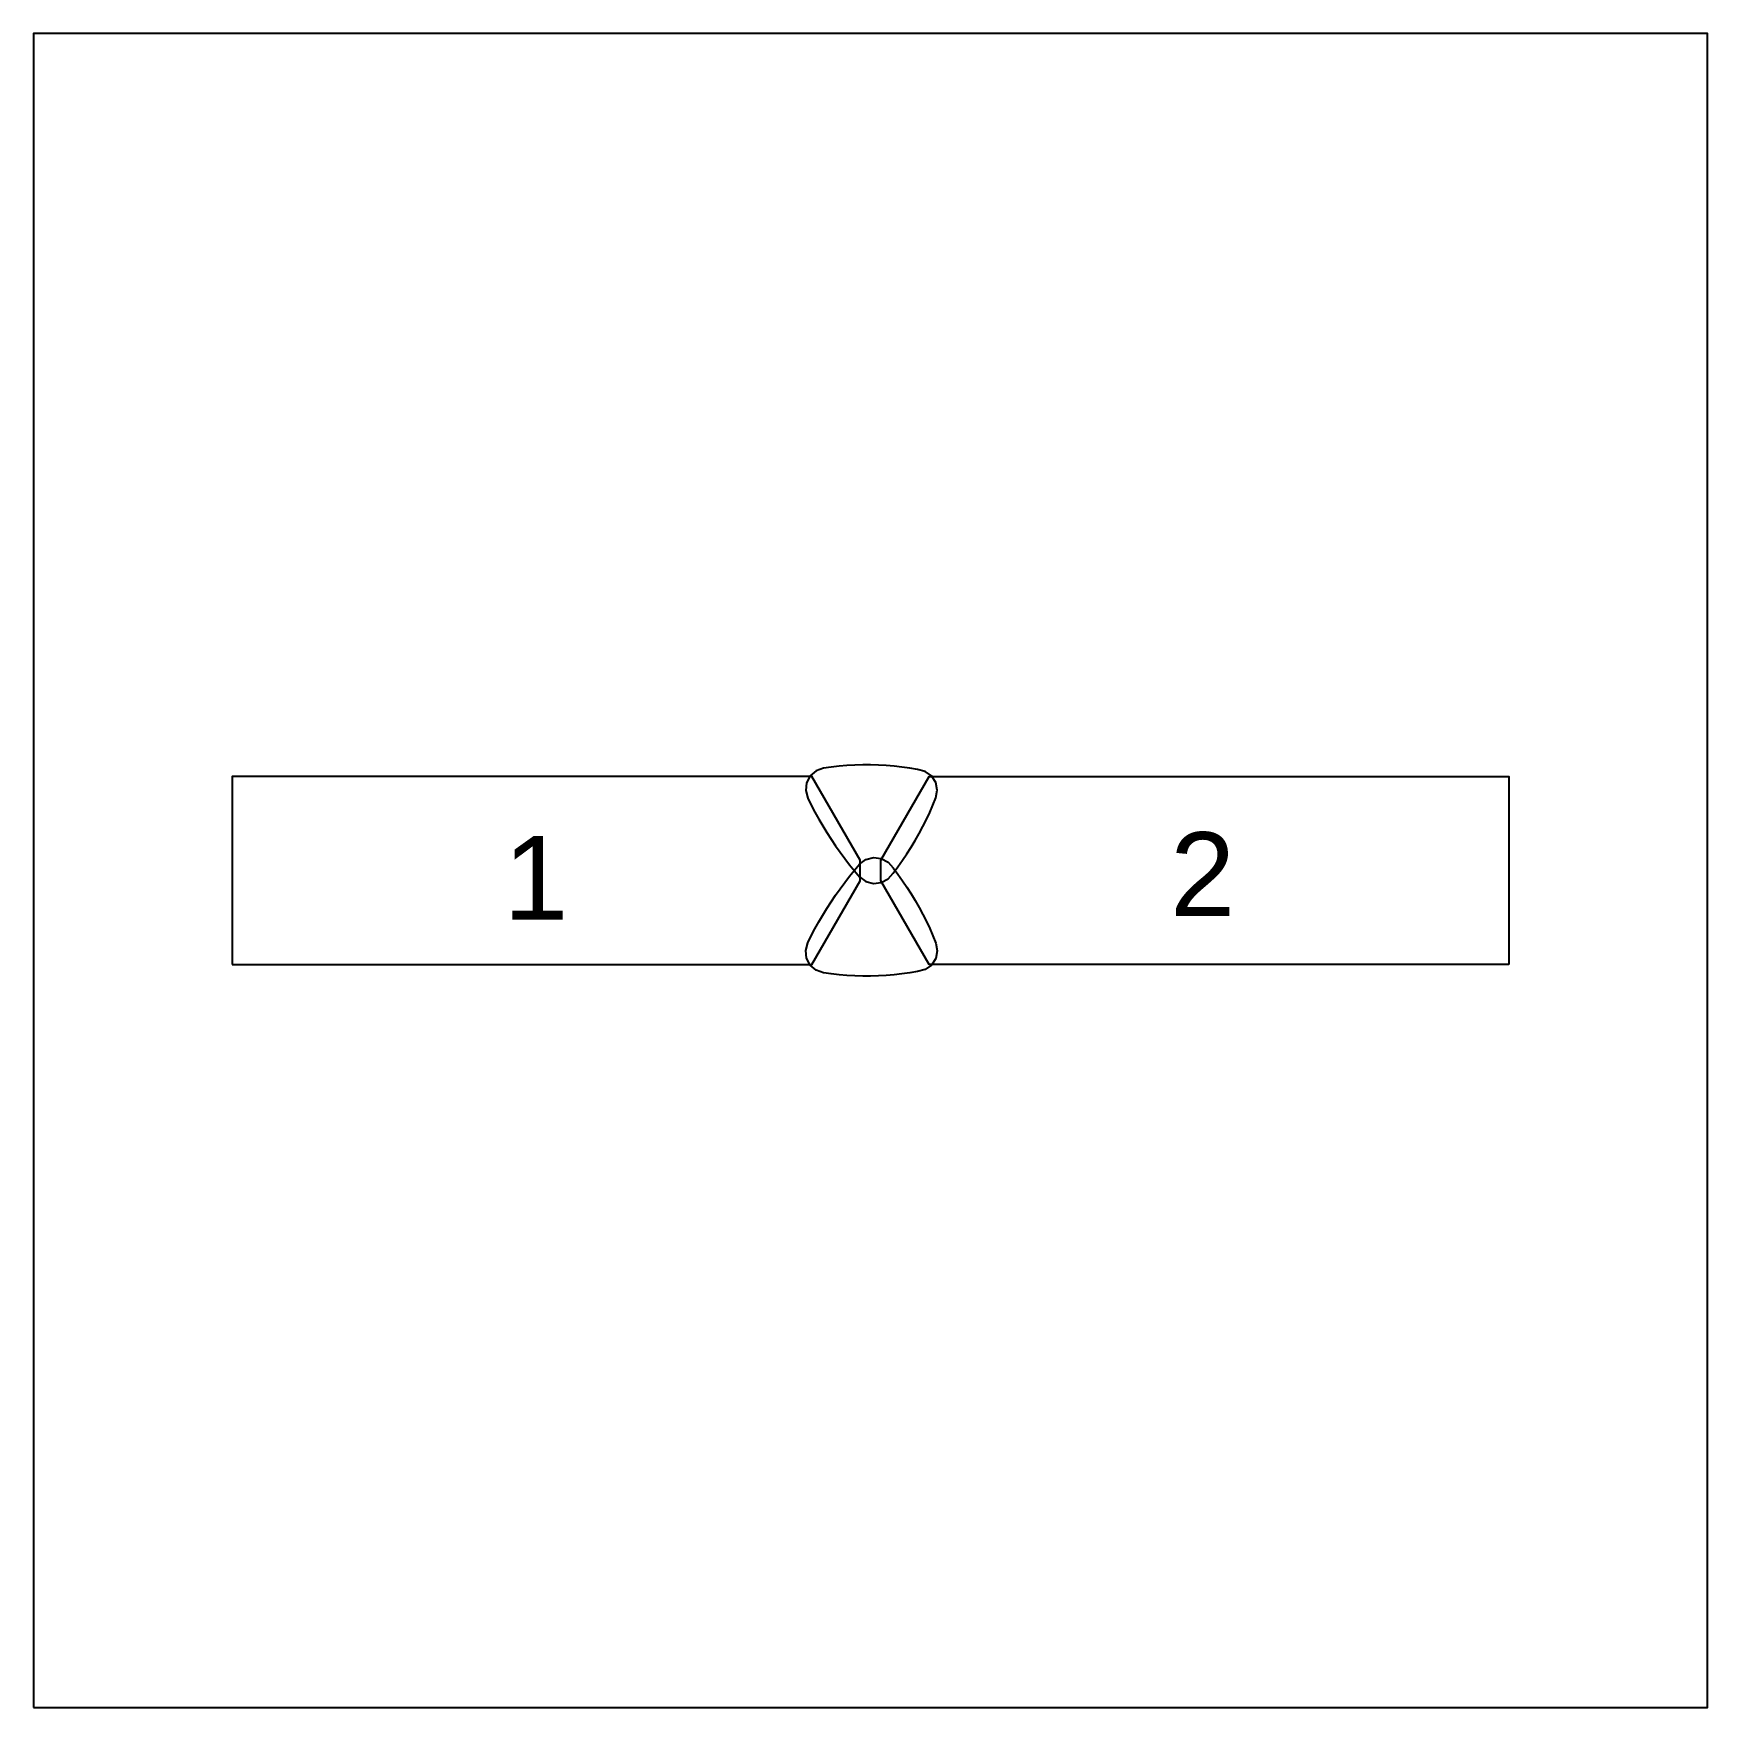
# Model space of a CAD drawing. Header units: millimetres. Extents: x 0 to 800, y 0 to 800.
import ezdxf

# ---------------------------------------------------------------- set-up
doc = ezdxf.new("R2010")
doc.units = ezdxf.units.MM
doc.styles.get("Standard").update_dxf_attribs({"font": 'arial.ttf'})

msp = doc.modelspace()

# ---------------------------------------------------------------- linework, layer by layer
for points in [[(0, 0), (800, 0), (800, 800), (0, 800)], [(377.53, 448.93), (374, 447.7), (371.16, 445.25), (369.43, 441.93), (369.03, 438.21), (370.03, 434.61), (371.71, 431.24), (373.46, 427.9), (375.28, 424.61), (377.17, 421.35), (379.13, 418.14), (381.16, 414.97), (383.26, 411.85), (385.43, 408.77), (387.66, 405.74), (389.96, 402.76), (392.32, 399.83), (394.75, 396.95), (397.76, 394.73), (401.37, 393.77), (405.09, 394.21), (408.39, 395.98), (410.89, 398.78), (413.14, 401.79), (415.32, 404.86), (417.41, 407.99), (419.43, 411.17), (421.37, 414.39), (423.23, 417.67), (425, 420.98), (426.69, 424.35), (428.3, 427.75), (429.82, 431.2), (431.25, 434.68), (431.92, 438.36), (431.19, 442.03), (429.16, 445.17), (426.12, 447.35), (422.5, 448.33), (418.78, 448.93), (415.05, 449.44), (411.31, 449.84), (407.56, 450.14), (403.8, 450.34), (400.04, 450.44), (396.27, 450.44), (392.51, 450.34), (388.75, 450.14), (385, 449.84), (381.26, 449.43)], [(95, 355), (371.91, 355), (395, 395), (395, 405), (371.91, 445), (95, 445)], [(705, 355), (428.09, 355), (405, 395), (405, 405), (428.09, 445), (705, 445)], [(377.53, 351.07), (374, 352.3), (371.16, 354.75), (369.43, 358.07), (369.03, 361.79), (370.03, 365.39), (371.71, 368.76), (373.46, 372.1), (375.28, 375.39), (377.17, 378.65), (379.13, 381.86), (381.16, 385.03), (383.26, 388.15), (385.43, 391.23), (387.66, 394.26), (389.96, 397.24), (392.32, 400.17), (394.75, 403.05), (397.76, 405.27), (401.37, 406.23), (405.09, 405.79), (408.39, 404.02), (410.89, 401.22), (413.14, 398.21), (415.32, 395.14), (417.41, 392.01), (419.43, 388.83), (421.37, 385.61), (423.23, 382.33), (425, 379.02), (426.69, 375.65), (428.3, 372.25), (429.82, 368.8), (431.25, 365.32), (431.92, 361.64), (431.19, 357.97), (429.16, 354.83), (426.12, 352.65), (422.5, 351.67), (418.78, 351.07), (415.05, 350.56), (411.31, 350.16), (407.56, 349.86), (403.8, 349.66), (400.04, 349.56), (396.27, 349.56), (392.51, 349.66), (388.75, 349.86), (385, 350.16), (381.26, 350.57)]]:
    msp.add_lwpolyline(points, close=True)

# ---------------------------------------------------------------- texts
for s, p in [('1', (224.56, 376.49)), ('2', (543.17, 378.28))]:
    msp.add_text(s, height=40).set_placement(p)

doc.saveas('drawing.dxf')
